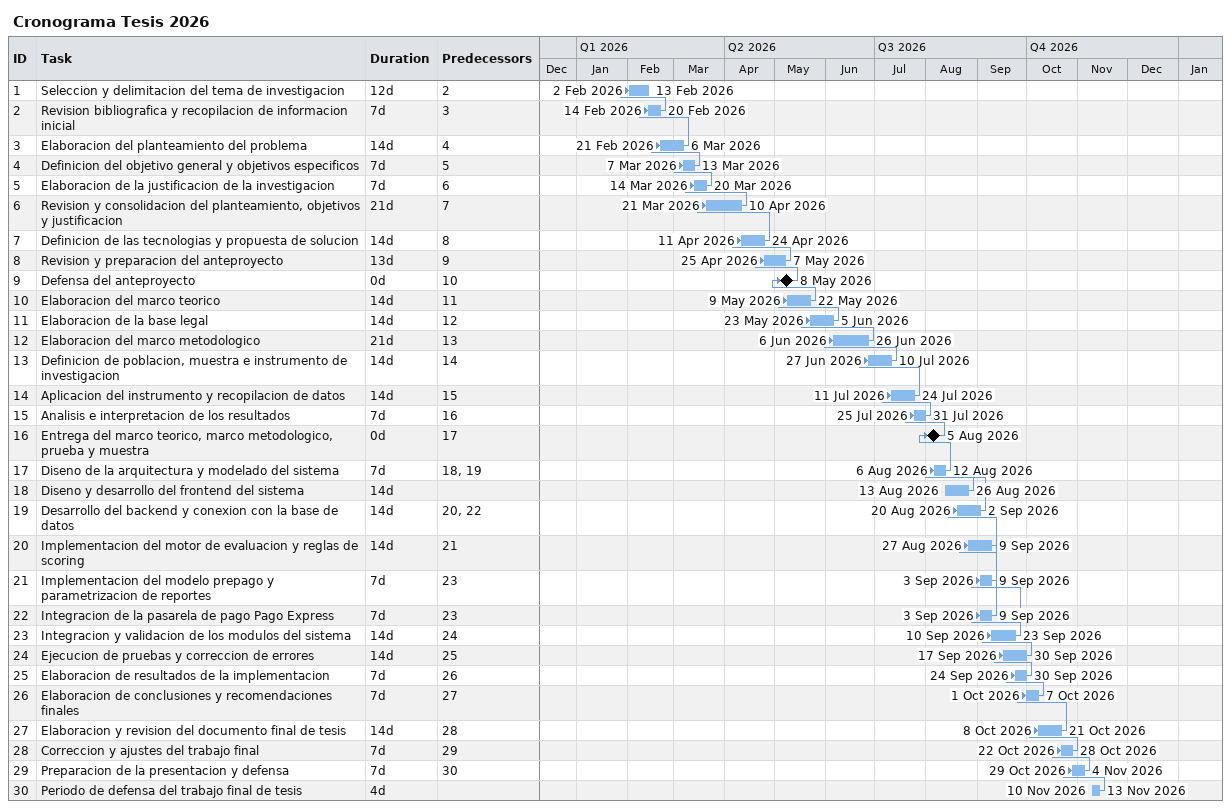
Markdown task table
Cronograma Tesis 2026

| ID | Task | Duration | Start | Finish | Predecessors |
|---|---|---|---|---|---|
| 1 | Seleccion y delimitacion del tema de investigacion | 12d | 2026-02-02 | 2026-02-13 | 2 |
| 2 | Revision bibliografica y recopilacion de informacion inicial | 7d | 2026-02-14 | 2026-02-20 | 3 |
| 3 | Elaboracion del planteamiento del problema | 14d | 2026-02-21 | 2026-03-06 | 4 |
| 4 | Definicion del objetivo general y objetivos especificos | 7d | 2026-03-07 | 2026-03-13 | 5 |
| 5 | Elaboracion de la justificacion de la investigacion | 7d | 2026-03-14 | 2026-03-20 | 6 |
| 6 | Revision y consolidacion del planteamiento, objetivos y justificacion | 21d | 2026-03-21 | 2026-04-10 | 7 |
| 7 | Definicion de las tecnologias y propuesta de solucion | 14d | 2026-04-11 | 2026-04-24 | 8 |
| 8 | Revision y preparacion del anteproyecto | 13d | 2026-04-25 | 2026-05-07 | 9 |
| 9 | Defensa del anteproyecto | 0d | 2026-05-08 | 2026-05-08 | 10 |
| 10 | Elaboracion del marco teorico | 14d | 2026-05-09 | 2026-05-22 | 11 |
| 11 | Elaboracion de la base legal | 14d | 2026-05-23 | 2026-06-05 | 12 |
| 12 | Elaboracion del marco metodologico | 21d | 2026-06-06 | 2026-06-26 | 13 |
| 13 | Definicion de poblacion, muestra e instrumento de investigacion | 14d | 2026-06-27 | 2026-07-10 | 14 |
| 14 | Aplicacion del instrumento y recopilacion de datos | 14d | 2026-07-11 | 2026-07-24 | 15 |
| 15 | Analisis e interpretacion de los resultados | 7d | 2026-07-25 | 2026-07-31 | 16 |
| 16 | Entrega del marco teorico, marco metodologico, prueba y muestra | 0d | 2026-08-05 | 2026-08-05 | 17 |
| 17 | Diseno de la arquitectura y modelado del sistema | 7d | 2026-08-06 | 2026-08-12 | 18, 19 |
| 18 | Diseno y desarrollo del frontend del sistema | 14d | 2026-08-13 | 2026-08-26 |  |
| 19 | Desarrollo del backend y conexion con la base de datos | 14d | 2026-08-20 | 2026-09-02 | 20, 22 |
| 20 | Implementacion del motor de evaluacion y reglas de scoring | 14d | 2026-08-27 | 2026-09-09 | 21 |
| 21 | Implementacion del modelo prepago y parametrizacion de reportes | 7d | 2026-09-03 | 2026-09-09 | 23 |
| 22 | Integracion de la pasarela de pago Pago Express | 7d | 2026-09-03 | 2026-09-09 | 23 |
| 23 | Integracion y validacion de los modulos del sistema | 14d | 2026-09-10 | 2026-09-23 | 24 |
| 24 | Ejecucion de pruebas y correccion de errores | 14d | 2026-09-17 | 2026-09-30 | 25 |
| 25 | Elaboracion de resultados de la implementacion | 7d | 2026-09-24 | 2026-09-30 | 26 |
| 26 | Elaboracion de conclusiones y recomendaciones finales | 7d | 2026-10-01 | 2026-10-07 | 27 |
| 27 | Elaboracion y revision del documento final de tesis | 14d | 2026-10-08 | 2026-10-21 | 28 |
| 28 | Correccion y ajustes del trabajo final | 7d | 2026-10-22 | 2026-10-28 | 29 |
| 29 | Preparacion de la presentacion y defensa | 7d | 2026-10-29 | 2026-11-04 | 30 |
| 30 | Periodo de defensa del trabajo final de tesis | 4d | 2026-11-10 | 2026-11-13 |  |
